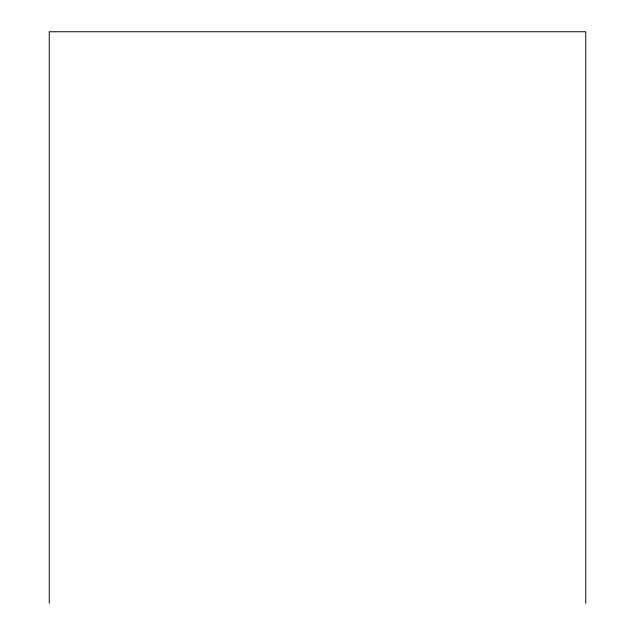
<?xml version="1.0" encoding="UTF-8"?>
<svg xmlns="http://www.w3.org/2000/svg" width="635" height="635" viewBox="0 0 635 635"><rect width="100%" height="100%" fill="white"/><g stroke="black" fill="none" stroke-linecap="round" stroke-linejoin="round"><path stroke-width="0.95" d="M585.748 603.25L585.748 31.75L49.252 31.75L49.252 603.25"/></g></svg>
